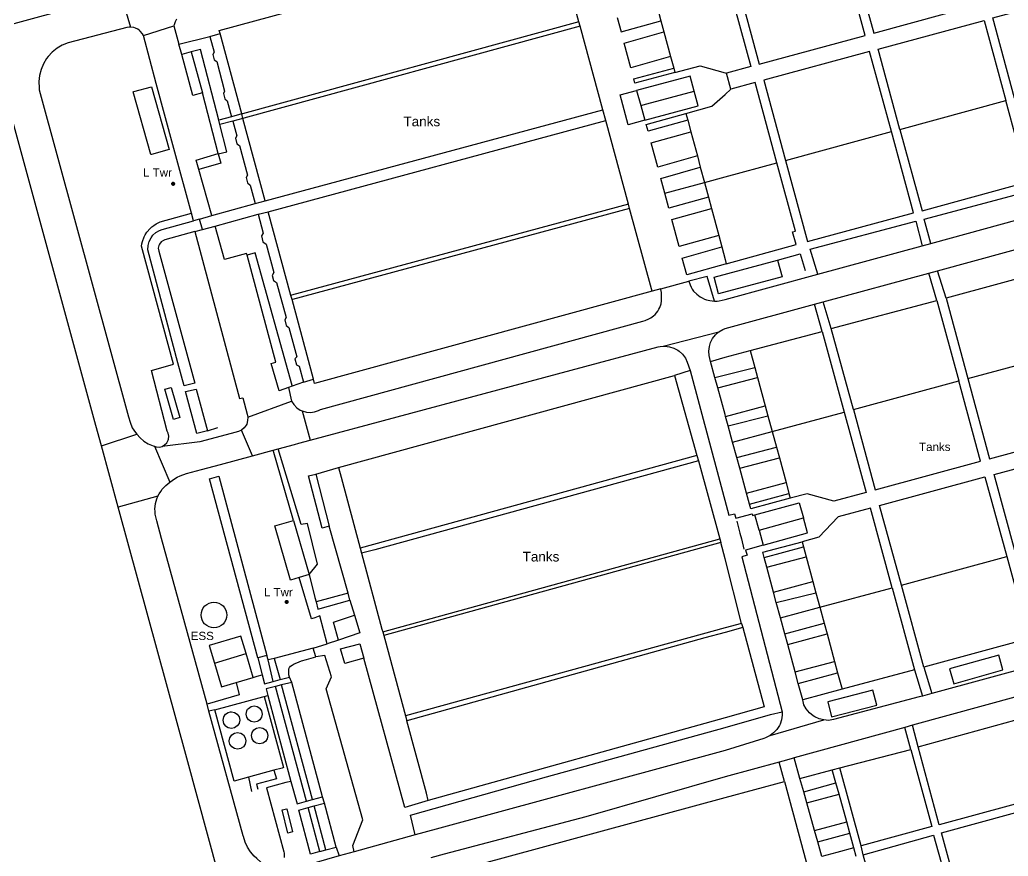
# Model space of a CAD drawing. Header units: millimetres. Extents: x 111502 to 977541, y 8702 to 1044108.
# Drawn here: x 488372.2 to 488551.3, y 240715.4 to 240867.1 of the extents above; entities that cross this region are included whole.
import ezdxf

# ---------------------------------------------------------------- set-up
doc = ezdxf.new("R2010")
doc.units = ezdxf.units.MM
doc.header["$LTSCALE"] = 0.25
doc.linetypes.add('DASHED2', pattern=[9.525, 6.35, -3.175])
doc.layers.add('E HVSS As Laid HV', color=10, linetype='Continuous')
doc.layers.add('X HVSS Site Background', color=8, linetype='Continuous')
doc.styles.add('OS Master Map$1$Standard', font='txt')

# ---------------------------------------------------------------- blocks, each defined once
blk = doc.blocks.new('OS Master Map$1$OSS9')
at = {"color": 8, "true_color": 0x707070, "const_width": 0.375, "flags": 128}
blk.add_lwpolyline([(0.188, 0), (0.181, 0.049), (0.162, 0.094), (0.133, 0.133), (0.094, 0.162), (0.049, 0.181), (0, 0.188), (-0.049, 0.181), (-0.094, 0.162), (-0.133, 0.133), (-0.162, 0.094), (-0.181, 0.049), (-0.188, 0), (-0.181, -0.049), (-0.162, -0.094), (-0.133, -0.133), (-0.094, -0.162), (-0.049, -0.181), (0, -0.188), (0.049, -0.181), (0.094, -0.162), (0.133, -0.133), (0.162, -0.094), (0.181, -0.049), (0.188, 0), (0.181, 0.049)], dxfattribs=at)
blk = doc.blocks.new('OS MAP 060722')
at = {"layer": 'X HVSS Site Background', "flags": 128}
for points in [[(-287.58, 1752.79), (-283.63, 1738.34), (-283.63, 1738.34), (-264.43, 1743.59), (-264.43, 1743.59), (-268.33, 1757.99)], [(-402.13, 1738.29), (-402.28, 1738.84), (-402.28, 1738.84), (-341.18, 1755.44)], [(-337.08, 1740.39), (-341.18, 1755.44)], [(-308.28, 1747.09), (-304.38, 1732.69), (-304.38, 1732.69), (-285.18, 1737.89), (-285.18, 1737.89), (-289.13, 1752.34)], [(-447.98, 1737.82), (-420.11, 1745.38)], [(-420.11, 1745.38), (-418.33, 1739.44)], [(-309.83, 1746.69), (-305.93, 1732.29), (-305.93, 1732.29), (-310.33, 1731.09)], [(-258.13, 1726.54), (-262.08, 1741.09), (-262.08, 1741.09), (-241.93, 1746.54), (-241.93, 1746.54), (-241.03, 1743.24), (-241.03, 1743.24), (-237.99, 1732.05)], [(-322.9, 1743.13), (-322.21, 1740.6)], [(-410.03, 1740.89), (-410.28, 1740.39), (-410.28, 1740.39), (-410.48, 1739.69)], [(-337.08, 1740.39), (-398.03, 1723.74), (-398.03, 1723.74), (-398.18, 1723.69)], [(-336.88, 1739.59), (-337.08, 1740.39)], [(-330.13, 1741.16), (-329.43, 1738.59), (-329.43, 1738.59), (-322.21, 1740.6)], [(-322.21, 1740.6), (-321.66, 1738.56)], [(-278.88, 1720.89), (-282.83, 1735.44), (-282.83, 1735.44), (-263.63, 1740.64), (-263.63, 1740.64), (-259.68, 1726.14)], [(-418.33, 1739.44), (-418.63, 1739.44), (-418.63, 1739.44), (-419.03, 1739.39), (-419.03, 1739.39), (-429.63, 1736.57), (-429.63, 1736.57), (-430.73, 1736.19), (-430.73, 1736.19), (-431.68, 1735.59), (-431.68, 1735.59), (-432.53, 1734.89), (-432.53, 1734.89), (-433.28, 1734.09), (-433.28, 1734.09), (-433.58, 1733.74), (-433.58, 1733.74), (-434.13, 1732.79), (-434.13, 1732.79), (-434.58, 1731.74), (-434.58, 1731.74), (-434.83, 1730.69), (-434.83, 1730.69), (-434.98, 1729.59), (-434.98, 1729.59), (-434.93, 1728.44), (-434.93, 1728.44), (-434.9, 1728.09), (-434.9, 1728.09), (-418.73, 1668.79), (-418.73, 1668.79), (-418.43, 1667.79), (-418.43, 1667.79), (-418.03, 1666.79), (-418.03, 1666.79), (-417.48, 1665.94), (-417.48, 1665.94), (-417.23, 1665.64)], [(-416.03, 1737.94), (-416.18, 1738.19), (-416.18, 1738.19), (-416.58, 1738.69), (-416.58, 1738.69), (-416.78, 1738.89), (-416.78, 1738.89), (-417.03, 1739.04), (-417.03, 1739.04), (-417.43, 1739.24), (-417.43, 1739.24), (-417.73, 1739.34), (-417.73, 1739.34), (-418.33, 1739.44)], [(-416.03, 1737.94), (-410.48, 1739.69)], [(-410.48, 1739.69), (-409.58, 1736.34)], [(-403.98, 1737.74), (-402.13, 1738.29)], [(-398.18, 1723.69), (-402.13, 1738.29)], [(-336.88, 1739.59), (-397.83, 1722.94), (-397.83, 1722.94), (-397.98, 1722.89)], [(-332.75, 1724.45), (-336.88, 1739.59)], [(-320.46, 1734.09), (-327.67, 1732.04), (-327.67, 1732.04), (-328.88, 1736.52), (-328.88, 1736.52), (-321.66, 1738.56)], [(-321.66, 1738.56), (-320.46, 1734.09)], [(-407.33, 1705.69), (-410.48, 1717.44), (-410.48, 1717.44), (-413.68, 1729.24), (-413.68, 1729.24), (-416.03, 1737.94)], [(-409.58, 1736.34), (-403.98, 1737.74)], [(-409.08, 1734.49), (-409.58, 1736.34)], [(-403.98, 1737.74), (-403.2, 1734.89), (-403.2, 1734.89), (-403.42, 1734.47), (-403.42, 1734.47), (-403.19, 1733.5), (-403.19, 1733.5), (-402.74, 1733.19), (-402.74, 1733.19), (-401.29, 1727.82), (-401.29, 1727.82), (-401.5, 1727.37), (-401.5, 1727.37), (-401.28, 1726.42), (-401.28, 1726.42), (-400.82, 1726.09), (-400.82, 1726.09), (-400.03, 1723.19)], [(-407.36, 1734.94), (-409.08, 1734.49)], [(-405.28, 1727.49), (-407.03, 1727.04), (-407.03, 1727.04), (-409.08, 1734.49)], [(-402.37, 1722.57), (-405.66, 1735.39), (-405.66, 1735.39), (-407.36, 1734.94)], [(-407.36, 1734.94), (-405.28, 1727.49)], [(-280.43, 1720.49), (-284.38, 1735.04), (-284.38, 1735.04), (-303.58, 1729.84), (-303.58, 1729.84), (-299.63, 1715.24)], [(-320.46, 1734.09), (-319.89, 1732)], [(-423.62, 1663.51), (-424.63, 1667.19), (-424.63, 1667.19), (-440.73, 1726.14)], [(-319.68, 1731.19), (-326.93, 1729.29), (-326.93, 1729.29), (-327.13, 1730.03), (-327.13, 1730.03), (-319.89, 1732)], [(-319.89, 1732), (-319.68, 1731.19)], [(-319.68, 1731.19), (-315.08, 1732.44), (-315.08, 1732.44), (-310.58, 1731.14), (-310.58, 1731.14), (-310.33, 1731.09)], [(-309.53, 1728.19), (-310.33, 1731.09)], [(-316.21, 1727.85), (-316.93, 1730.54), (-316.93, 1730.54), (-326.63, 1727.94)], [(-301.18, 1714.84), (-305.13, 1729.39), (-305.13, 1729.39), (-309.53, 1728.19)], [(-414.69, 1716.33), (-417.87, 1727.7), (-417.87, 1727.7), (-417.74, 1727.74), (-417.74, 1727.74), (-414.56, 1728.63), (-414.56, 1728.63), (-411.38, 1717.25), (-411.38, 1717.25), (-414.58, 1716.36), (-414.58, 1716.36), (-414.69, 1716.33)], [(-402.48, 1716.49), (-405.28, 1727.49)], [(-325.13, 1722.54), (-328.18, 1721.74), (-328.18, 1721.74), (-329.63, 1727.14), (-329.63, 1727.14), (-326.63, 1727.94)], [(-326.63, 1727.94), (-325.88, 1725.24)], [(-325.88, 1725.24), (-324.78, 1725.54), (-324.78, 1725.54), (-316.21, 1727.85)], [(-325.13, 1722.54), (-315.48, 1725.14), (-315.48, 1725.14), (-316.21, 1727.85)], [(-317.68, 1723.79), (-312.98, 1725.09), (-312.98, 1725.09), (-310.58, 1727.24), (-310.58, 1727.24), (-309.53, 1728.19)], [(-278.88, 1720.89), (-259.68, 1726.14)], [(-278.88, 1720.89), (-274.88, 1706.14), (-274.88, 1706.14), (-255.68, 1711.39), (-255.68, 1711.39), (-259.68, 1726.14)], [(-398.18, 1723.69), (-400.03, 1723.19)], [(-397.98, 1722.89), (-398.18, 1723.69)], [(-393.92, 1707.93), (-332.75, 1724.45)], [(-332.22, 1722.49), (-332.75, 1724.45)], [(-325.88, 1725.24), (-325.13, 1722.54)], [(-317.34, 1722.55), (-324.55, 1720.59), (-324.55, 1720.59), (-324.88, 1721.79), (-324.88, 1721.79), (-317.68, 1723.79)], [(-317.68, 1723.79), (-317.34, 1722.55)], [(-400.03, 1723.19), (-402.37, 1722.57)], [(-402.17, 1721.77), (-402.37, 1722.57)], [(-399.82, 1722.4), (-402.17, 1721.77)], [(-397.98, 1722.89), (-399.82, 1722.4)], [(-399.82, 1722.4), (-399.09, 1719.71), (-399.09, 1719.71), (-399.31, 1719.28), (-399.31, 1719.28), (-399.06, 1718.3), (-399.06, 1718.3), (-398.61, 1717.96), (-398.61, 1717.96), (-397.16, 1712.6), (-397.16, 1712.6), (-397.39, 1712.15), (-397.39, 1712.15), (-397.15, 1711.18), (-397.15, 1711.18), (-396.66, 1710.77), (-396.66, 1710.77), (-395.76, 1707.45)], [(-393.92, 1707.93), (-397.98, 1722.89)], [(-393.39, 1705.97), (-332.22, 1722.49)], [(-328.08, 1707.35), (-332.22, 1722.49)], [(-317.34, 1722.55), (-316.78, 1720.44)], [(-402.46, 1716.44), (-400.91, 1716.84), (-400.91, 1716.84), (-402.17, 1721.77)], [(-315.61, 1716.09), (-322.79, 1714.04), (-322.79, 1714.04), (-323.97, 1718.43), (-323.97, 1718.43), (-316.78, 1720.44)], [(-316.78, 1720.44), (-315.61, 1716.09)], [(-299.63, 1715.24), (-295.63, 1700.59), (-295.63, 1700.59), (-276.43, 1705.74), (-276.43, 1705.74), (-280.43, 1720.49)], [(-299.63, 1715.24), (-280.43, 1720.49)], [(-405.98, 1713.64), (-406.48, 1715.34), (-406.48, 1715.34), (-402.48, 1716.49)], [(-402.48, 1716.49), (-402.46, 1716.44)], [(-402.46, 1716.44), (-401.98, 1714.74), (-401.98, 1714.74), (-405.98, 1713.64)], [(-315.61, 1716.09), (-315.07, 1714.05)], [(-314.33, 1711.28), (-310.58, 1712.29), (-310.58, 1712.29), (-301.18, 1714.84)], [(-310.37, 1696.5), (-297.71, 1700), (-297.71, 1700), (-298.34, 1702.3), (-298.34, 1702.3), (-297.81, 1702.45), (-297.81, 1702.45), (-301.18, 1714.84)], [(-403.62, 1705.26), (-405.98, 1713.64)], [(-321.52, 1709.34), (-322.22, 1711.96), (-322.22, 1711.96), (-315.07, 1714.05)], [(-315.07, 1714.05), (-314.33, 1711.28)], [(-321.52, 1709.34), (-314.33, 1711.28)], [(-314.33, 1711.28), (-313.61, 1708.59)], [(-313.61, 1708.59), (-320.79, 1706.63), (-320.79, 1706.63), (-321.52, 1709.34)], [(-273.31, 1700.23), (-274.48, 1704.64), (-274.48, 1704.64), (-255.24, 1709.74), (-255.24, 1709.74), (-254.12, 1705.47)], [(-395.76, 1707.45), (-395.75, 1707.45), (-395.75, 1707.45), (-393.92, 1707.93)], [(-313.61, 1708.59), (-313.06, 1706.57)], [(-403.62, 1705.26), (-395.76, 1707.45)], [(-395.24, 1705.52), (-393.39, 1705.97)], [(-389.28, 1690.79), (-393.39, 1705.97)], [(-328.08, 1707.35), (-389.18, 1690.84), (-389.18, 1690.84), (-389.28, 1690.79)], [(-327.88, 1706.55), (-388.98, 1690.04), (-388.98, 1690.04), (-389.08, 1690.04)], [(-327.88, 1706.55), (-328.08, 1707.35)], [(-323.78, 1691.54), (-323.93, 1691.99), (-323.93, 1691.99), (-327.88, 1706.55)], [(-311.74, 1701.63), (-318.9, 1699.65), (-318.9, 1699.65), (-320.22, 1704.54), (-320.22, 1704.54), (-313.06, 1706.57)], [(-313.06, 1706.57), (-311.74, 1701.63)], [(-412.63, 1663.39), (-412.18, 1663.69), (-412.18, 1663.69), (-411.78, 1664.04), (-411.78, 1664.04), (-411.53, 1664.54), (-411.53, 1664.54), (-411.48, 1664.74), (-411.48, 1664.74), (-411.43, 1665.29), (-411.43, 1665.29), (-411.53, 1665.79), (-411.53, 1665.79), (-411.73, 1666.19), (-411.73, 1666.19), (-414.58, 1677.19), (-414.58, 1677.19), (-410.58, 1678.34), (-410.58, 1678.34), (-416.38, 1699.69), (-416.38, 1699.69), (-416.33, 1700.14), (-416.33, 1700.14), (-416.18, 1700.59), (-416.18, 1700.59), (-415.88, 1701.39), (-415.88, 1701.39), (-415.68, 1701.79), (-415.68, 1701.79), (-415.38, 1702.24), (-415.38, 1702.24), (-414.78, 1702.94), (-414.78, 1702.94), (-414.48, 1703.24), (-414.48, 1703.24), (-414.13, 1703.49), (-414.13, 1703.49), (-413.73, 1703.74), (-413.73, 1703.74), (-412.98, 1704.14), (-412.98, 1704.14), (-407.33, 1705.69)], [(-406.68, 1702.36), (-412.13, 1700.84), (-412.13, 1700.84), (-412.38, 1700.74), (-412.38, 1700.74), (-412.83, 1700.49), (-412.83, 1700.49), (-413.13, 1700.09), (-413.13, 1700.09), (-413.23, 1699.84), (-413.23, 1699.84), (-413.33, 1699.34), (-413.33, 1699.34), (-413.23, 1698.84), (-413.23, 1698.84), (-406.72, 1674.89), (-406.72, 1674.89), (-408.64, 1674.4), (-408.64, 1674.4), (-409.76, 1678.56), (-409.76, 1678.56), (-415.23, 1699.04), (-415.23, 1699.04), (-415.18, 1699.84), (-415.18, 1699.84), (-414.98, 1700.54), (-414.98, 1700.54), (-414.63, 1701.24), (-414.63, 1701.24), (-414.33, 1701.69), (-414.33, 1701.69), (-413.78, 1702.19), (-413.78, 1702.19), (-413.08, 1702.59), (-413.08, 1702.59), (-412.63, 1702.74), (-412.63, 1702.74), (-406.93, 1704.34)], [(-406.93, 1704.34), (-407.33, 1705.69)], [(-405.83, 1704.64), (-406.93, 1704.34)], [(-405.83, 1704.64), (-403.62, 1705.26)], [(-405.33, 1702.74), (-405.83, 1704.64)], [(-403.04, 1703.37), (-395.24, 1705.52)], [(-395.24, 1705.52), (-394.3, 1702.07), (-394.3, 1702.07), (-394.62, 1701.58), (-394.62, 1701.58), (-394.39, 1700.51), (-394.39, 1700.51), (-393.77, 1700.09), (-393.77, 1700.09), (-392.37, 1694.95), (-392.37, 1694.95), (-392.68, 1694.43), (-392.68, 1694.43), (-392.44, 1693.49), (-392.44, 1693.49), (-391.88, 1693.14), (-391.88, 1693.14), (-390.16, 1686.78), (-390.16, 1686.78), (-390.41, 1686.34), (-390.41, 1686.34), (-390.13, 1685.31), (-390.13, 1685.31), (-389.67, 1684.98), (-389.67, 1684.98), (-388.23, 1679.67), (-388.23, 1679.67), (-388.57, 1679.28), (-388.57, 1679.28), (-388.29, 1678.23), (-388.29, 1678.23), (-387.76, 1677.94), (-387.76, 1677.94), (-386.98, 1675.04)], [(-293.77, 1694.64), (-295.18, 1699.16), (-295.18, 1699.16), (-276.03, 1704.23), (-276.03, 1704.23), (-274.87, 1699.8)], [(-273.31, 1700.23), (-254.12, 1705.47)], [(-406.68, 1702.36), (-405.33, 1702.74)], [(-406.68, 1702.36), (-398.58, 1672.09), (-398.58, 1672.09), (-397.98, 1672.24), (-397.98, 1672.24), (-397.23, 1669.29), (-397.23, 1669.29), (-397.08, 1668.69)], [(-405.33, 1702.74), (-403.04, 1703.37)], [(-397.24, 1698.06), (-397.33, 1698.37), (-397.33, 1698.37), (-401.35, 1697.29), (-401.35, 1697.29), (-403.04, 1703.37)], [(-311.74, 1701.63), (-311.19, 1699.58)], [(-272.06, 1695.27), (-252.86, 1700.5)], [(-310.37, 1696.5), (-310.58, 1696.44), (-310.58, 1696.44), (-317.53, 1694.54), (-317.53, 1694.54), (-318.34, 1697.57), (-318.34, 1697.57), (-311.19, 1699.58)], [(-311.19, 1699.58), (-310.58, 1697.29), (-310.58, 1697.29), (-310.37, 1696.5)], [(-293.77, 1694.64), (-274.87, 1699.8)], [(-274.87, 1699.8), (-273.31, 1700.23)], [(-389.03, 1674.31), (-389.08, 1674.48), (-389.08, 1674.48), (-395.75, 1698.52), (-395.75, 1698.52), (-397.24, 1698.06)], [(-389.73, 1674.07), (-391.4, 1673.48), (-391.4, 1673.48), (-392.85, 1678.47), (-392.85, 1678.47), (-392.03, 1678.67), (-392.03, 1678.67), (-397.24, 1698.06)], [(-301.07, 1697.2), (-300.26, 1694.17), (-300.26, 1694.17), (-311.77, 1691.08), (-311.77, 1691.08), (-312.58, 1694.1), (-312.58, 1694.1), (-301.07, 1697.2)], [(-301.07, 1697.2), (-296.99, 1698.33), (-296.99, 1698.33), (-296.05, 1695.31)], [(-273.63, 1694.85), (-272.06, 1695.27)], [(-270.53, 1690.29), (-272.06, 1695.27)], [(-251.43, 1695.49), (-270.53, 1690.29)], [(-322.23, 1691.99), (-317.14, 1693.35)], [(-312.48, 1689.74), (-313.84, 1694.22), (-313.84, 1694.22), (-317.14, 1693.35)], [(-317.14, 1693.35), (-316.93, 1692.69), (-316.93, 1692.69), (-316.73, 1692.29), (-316.73, 1692.29), (-316.53, 1691.94), (-316.53, 1691.94), (-316.28, 1691.59), (-316.28, 1691.59), (-315.68, 1690.99), (-315.68, 1690.99), (-315.08, 1690.54), (-315.08, 1690.54), (-314.73, 1690.34), (-314.73, 1690.34), (-314.33, 1690.14), (-314.33, 1690.14), (-313.93, 1689.99), (-313.93, 1689.99), (-313.33, 1689.84), (-313.33, 1689.84), (-312.93, 1689.79), (-312.93, 1689.79), (-312.48, 1689.74)], [(-312.48, 1689.74), (-312.03, 1689.74), (-312.03, 1689.74), (-311.63, 1689.79), (-311.63, 1689.79), (-310.58, 1690.04), (-310.58, 1690.04), (-293.77, 1694.64)], [(-292.8, 1689.63), (-273.63, 1694.85)], [(-272.18, 1689.84), (-273.63, 1694.85)], [(-387.23, 1669.84), (-386.48, 1669.64), (-386.48, 1669.64), (-385.73, 1669.59), (-385.73, 1669.59), (-384.98, 1669.69), (-384.98, 1669.69), (-384.28, 1669.94), (-384.28, 1669.94), (-383.93, 1670.09), (-383.93, 1670.09), (-325.48, 1686.14), (-325.48, 1686.14), (-325.08, 1686.24), (-325.08, 1686.24), (-324.38, 1686.54), (-324.38, 1686.54), (-324.03, 1686.74), (-324.03, 1686.74), (-323.58, 1687.09), (-323.58, 1687.09), (-323.28, 1687.34), (-323.28, 1687.34), (-322.78, 1687.94), (-322.78, 1687.94), (-322.58, 1688.29), (-322.58, 1688.29), (-322.43, 1688.59), (-322.43, 1688.59), (-322.18, 1689.24), (-322.18, 1689.24), (-322.08, 1689.79), (-322.08, 1689.79), (-322.08, 1690.34), (-322.08, 1690.34), (-322.13, 1691.29), (-322.13, 1691.29), (-322.23, 1691.84), (-322.23, 1691.84), (-322.23, 1691.99)], [(-323.78, 1691.54), (-384.98, 1674.84), (-384.98, 1674.84), (-385.18, 1675.59)], [(-322.23, 1691.99), (-323.78, 1691.54)], [(-389.08, 1690.04), (-389.28, 1690.79)], [(-385.18, 1675.59), (-389.08, 1690.04)], [(-294.36, 1689.2), (-292.8, 1689.63)], [(-291.38, 1684.79), (-292.8, 1689.63)], [(-291.38, 1684.79), (-272.18, 1689.84)], [(-272.18, 1689.84), (-268.23, 1675.29)], [(-270.53, 1690.29), (-266.58, 1675.74)], [(-311.73, 1684.19), (-310.98, 1684.59), (-310.98, 1684.59), (-310.58, 1684.79), (-310.58, 1684.79), (-294.36, 1689.2)], [(-292.98, 1684.24), (-294.36, 1689.2)], [(-306.04, 1680.79), (-292.98, 1684.24)], [(-292.98, 1684.24), (-288.98, 1669.64)], [(-287.33, 1670.09), (-291.38, 1684.79)], [(-321.83, 1681.57), (-311.73, 1684.19)], [(-313.22, 1678.84), (-313.48, 1679.89), (-313.48, 1679.89), (-313.53, 1680.69), (-313.53, 1680.69), (-313.43, 1681.54), (-313.43, 1681.54), (-313.23, 1682.24), (-313.23, 1682.24), (-312.88, 1682.99), (-312.88, 1682.99), (-312.33, 1683.64), (-312.33, 1683.64), (-311.73, 1684.19)], [(-385.77, 1664.55), (-322.73, 1681.49), (-322.73, 1681.49), (-322.38, 1681.54), (-322.38, 1681.54), (-321.83, 1681.57)], [(-321.83, 1681.57), (-321.53, 1681.59), (-321.53, 1681.59), (-320.68, 1681.49), (-320.68, 1681.49), (-319.88, 1681.24), (-319.88, 1681.24), (-319.13, 1680.84), (-319.13, 1680.84), (-318.93, 1680.69), (-318.93, 1680.69), (-318.28, 1680.14), (-318.28, 1680.14), (-317.78, 1679.44), (-317.78, 1679.44), (-317.43, 1678.69), (-317.43, 1678.69), (-316.91, 1677.15)], [(-313.22, 1678.84), (-310.58, 1679.59), (-310.58, 1679.59), (-306.04, 1680.79)], [(-306.04, 1680.79), (-305.21, 1677.73)], [(-266.58, 1675.74), (-247.48, 1680.89)], [(-266.58, 1675.74), (-262.63, 1661.19), (-262.63, 1661.19), (-243.53, 1666.39), (-243.53, 1666.39), (-247.48, 1680.89)], [(-312.42, 1675.91), (-313.23, 1678.84), (-313.23, 1678.84), (-313.22, 1678.84)], [(-316.91, 1677.15), (-319.78, 1676.29)], [(-316.91, 1677.15), (-309.9, 1650.94), (-309.9, 1650.94), (-308.86, 1651.22), (-308.86, 1651.22), (-308.64, 1650.41), (-308.64, 1650.41), (-305.69, 1651.2), (-305.69, 1651.2), (-305.6, 1650.88), (-305.6, 1650.88), (-305.18, 1650.99)], [(-312.42, 1675.91), (-305.21, 1677.73)], [(-305.21, 1677.73), (-304.71, 1675.89)], [(-386.98, 1675.04), (-385.18, 1675.59)], [(-380.68, 1659.59), (-319.78, 1676.29)], [(-319.78, 1676.29), (-315.73, 1661.79)], [(-311.91, 1674.04), (-312.42, 1675.91)], [(-311.91, 1674.04), (-304.71, 1675.89)], [(-304.71, 1675.89), (-303.32, 1670.76)], [(-287.33, 1670.09), (-283.38, 1655.54), (-283.38, 1655.54), (-264.28, 1660.74), (-264.28, 1660.74), (-268.23, 1675.29)], [(-287.33, 1670.09), (-268.23, 1675.29)], [(-410.54, 1668.32), (-412.11, 1673.79), (-412.11, 1673.79), (-410.99, 1674.11), (-410.99, 1674.11), (-409.43, 1668.64), (-409.43, 1668.64), (-410.54, 1668.32)], [(-404.38, 1666.24), (-406.33, 1665.74), (-406.33, 1665.74), (-408.36, 1673.35), (-408.36, 1673.35), (-406.43, 1673.82), (-406.43, 1673.82), (-404.38, 1666.24)], [(-389.03, 1674.31), (-389.73, 1674.07)], [(-389.73, 1674.07), (-389.18, 1671.64)], [(-386.98, 1675.04), (-389.03, 1674.31)], [(-310.49, 1668.86), (-310.58, 1669.19), (-310.58, 1669.19), (-311.91, 1674.04)], [(-397.08, 1668.69), (-389.18, 1671.64)], [(-389.18, 1671.64), (-388.78, 1670.99), (-388.78, 1670.99), (-388.23, 1670.44), (-388.23, 1670.44), (-387.58, 1669.99), (-387.58, 1669.99), (-387.23, 1669.84)], [(-310.49, 1668.86), (-303.32, 1670.76)], [(-303.32, 1670.76), (-302.83, 1668.98)], [(-397.08, 1668.69), (-397.13, 1668.09), (-397.13, 1668.09), (-397.28, 1667.44), (-397.28, 1667.44), (-397.38, 1667.29), (-397.38, 1667.29), (-397.73, 1666.79), (-397.73, 1666.79), (-398.23, 1666.39)], [(-387.23, 1669.84), (-385.77, 1664.55)], [(-310.01, 1667.13), (-310.49, 1668.86)], [(-310.01, 1667.13), (-302.83, 1668.98)], [(-302.83, 1668.98), (-302.06, 1666.11)], [(-302.06, 1666.11), (-288.98, 1669.64)], [(-288.98, 1669.64), (-285.03, 1655.09), (-285.03, 1655.09), (-290.88, 1653.49), (-290.88, 1653.49), (-295.68, 1654.84), (-295.68, 1654.84), (-298.77, 1654.02)], [(-404.38, 1666.24), (-402.53, 1666.86)], [(-398.23, 1666.39), (-398.78, 1666.09), (-398.78, 1666.09), (-399.43, 1665.94), (-399.43, 1665.94), (-401.95, 1665.27)], [(-396.27, 1661.73), (-398.23, 1666.39)], [(-309.21, 1664.17), (-310.01, 1667.13)], [(-423.62, 1663.51), (-417.23, 1665.64)], [(-417.23, 1665.64), (-416.63, 1664.99), (-416.63, 1664.99), (-415.93, 1664.39), (-415.93, 1664.39), (-415.13, 1663.89), (-415.13, 1663.89), (-414.83, 1663.74), (-414.83, 1663.74), (-414.28, 1663.54), (-414.28, 1663.54), (-413.98, 1663.44)], [(-401.95, 1665.27), (-405.78, 1664.24)], [(-391.6, 1662.99), (-388.63, 1663.79), (-388.63, 1663.79), (-387.83, 1663.99), (-387.83, 1663.99), (-385.77, 1664.55)], [(-309.21, 1664.17), (-302.06, 1666.11)], [(-302.06, 1666.11), (-301.29, 1663.29)], [(-420.58, 1652.41), (-423.62, 1663.51)], [(-413.98, 1663.44), (-413.68, 1663.34), (-413.68, 1663.34), (-413.13, 1663.29), (-413.13, 1663.29), (-412.63, 1663.39)], [(-413.98, 1663.44), (-411.23, 1656.94)], [(-405.78, 1664.24), (-412.63, 1663.39)], [(-396.27, 1661.73), (-392.51, 1662.74)], [(-392.51, 1662.74), (-391.6, 1662.99)], [(-388.84, 1649.99), (-392.51, 1662.74)], [(-385.97, 1640.17), (-384.46, 1642.07), (-384.46, 1642.07), (-386.28, 1649.45), (-386.28, 1649.45), (-387.43, 1649.27), (-387.43, 1649.27), (-391.6, 1662.99)], [(-308.45, 1661.41), (-309.21, 1664.17)], [(-308.45, 1661.41), (-301.29, 1663.29)], [(-301.29, 1663.29), (-300.75, 1661.32)], [(-257.88, 1643.89), (-261.83, 1658.34), (-261.83, 1658.34), (-242.73, 1663.49), (-242.73, 1663.49), (-238.78, 1649.04)], [(-402.06, 1660.16), (-396.27, 1661.73)], [(-315.73, 1661.79), (-374.33, 1645.64), (-374.33, 1645.64), (-376.73, 1644.99)], [(-315.73, 1661.79), (-315.43, 1660.79)], [(-307.92, 1659.48), (-308.45, 1661.41)], [(-307.92, 1659.48), (-300.75, 1661.32)], [(-300.75, 1661.32), (-299.54, 1656.87)], [(-411.23, 1656.94), (-410.38, 1657.54), (-410.38, 1657.54), (-409.88, 1657.84), (-409.88, 1657.84), (-409.33, 1658.09), (-409.33, 1658.09), (-408.23, 1658.49), (-408.23, 1658.49), (-405.49, 1659.23)], [(-405.49, 1659.23), (-402.06, 1660.16)], [(-384.78, 1658.39), (-380.68, 1659.59)], [(-380.68, 1659.59), (-380.18, 1657.84), (-380.18, 1657.84), (-376.73, 1644.99)], [(-315.43, 1660.79), (-374.08, 1644.69), (-374.08, 1644.69), (-376.48, 1644.04)], [(-315.43, 1660.79), (-311.53, 1646.64)], [(-306.68, 1654.96), (-307.92, 1659.48)], [(-395.28, 1625.09), (-404.03, 1657.54), (-404.03, 1657.54), (-402.33, 1658.04), (-402.33, 1658.04), (-393.63, 1625.49)], [(-382.33, 1648.94), (-383.63, 1648.59), (-383.63, 1648.59), (-386.08, 1658.09), (-386.08, 1658.09), (-384.78, 1658.39)], [(-384.78, 1658.39), (-382.33, 1648.94)], [(-278.63, 1638.24), (-282.58, 1652.69), (-282.58, 1652.69), (-263.48, 1657.89), (-263.48, 1657.89), (-259.53, 1643.44)], [(-413.38, 1654.39), (-413.18, 1654.79), (-413.18, 1654.79), (-412.88, 1655.24), (-412.88, 1655.24), (-412.63, 1655.64), (-412.63, 1655.64), (-411.93, 1656.34), (-411.93, 1656.34), (-411.23, 1656.94)], [(-306.68, 1654.96), (-299.54, 1656.87)], [(-299.54, 1656.87), (-299, 1654.89)], [(-413.38, 1654.39), (-420.58, 1652.41)], [(-404.48, 1616.67), (-412.73, 1646.74), (-412.73, 1646.74), (-413.58, 1649.94), (-413.58, 1649.94), (-413.78, 1650.64), (-413.78, 1650.64), (-413.88, 1651.14), (-413.88, 1651.14), (-413.88, 1651.59), (-413.88, 1651.59), (-413.93, 1652.09), (-413.93, 1652.09), (-413.88, 1652.54), (-413.88, 1652.54), (-413.83, 1653.04), (-413.83, 1653.04), (-413.68, 1653.49), (-413.68, 1653.49), (-413.58, 1653.94), (-413.58, 1653.94), (-413.38, 1654.39)], [(-306.14, 1652.97), (-306.68, 1654.96)], [(-306.14, 1652.97), (-299, 1654.89)], [(-298.77, 1654.02), (-305.91, 1652.12), (-305.91, 1652.12), (-306.14, 1652.97)], [(-299, 1654.89), (-298.77, 1654.02)], [(-402.34, 1585.57), (-408.13, 1606.89), (-408.13, 1606.89), (-420.58, 1652.41)], [(-305.18, 1650.99), (-297.13, 1653.19), (-297.13, 1653.19), (-296.37, 1650.44)], [(-280.28, 1637.79), (-284.23, 1652.24), (-284.23, 1652.24), (-290.08, 1650.64), (-290.08, 1650.64), (-293.58, 1646.94), (-293.58, 1646.94), (-296.63, 1646.13)], [(-304.42, 1648.24), (-305.18, 1650.99)], [(-304.42, 1648.24), (-296.37, 1650.44)], [(-303.68, 1645.54), (-295.63, 1647.74), (-295.63, 1647.74), (-296.37, 1650.44)], [(-387.76, 1639.65), (-389.34, 1639.19), (-389.34, 1639.19), (-392.21, 1649), (-392.21, 1649), (-388.84, 1649.99)], [(-388.84, 1649.99), (-385.97, 1640.17)], [(-378.93, 1636.79), (-382.33, 1648.94)], [(-308.48, 1649.89), (-307.88, 1647.69), (-307.88, 1647.69), (-307.63, 1646.64), (-307.63, 1646.64), (-307.18, 1644.79)], [(-372.63, 1629.79), (-311.53, 1646.64)], [(-311.53, 1646.64), (-311.33, 1645.99)], [(-304.42, 1648.24), (-303.68, 1645.54)], [(-376.73, 1644.99), (-376.48, 1644.04)], [(-311.33, 1645.99), (-372.43, 1629.14)], [(-307.58, 1631.34), (-310.58, 1643.04), (-310.58, 1643.04), (-311.33, 1645.99)], [(-303.68, 1645.54), (-306.88, 1644.6), (-306.88, 1644.6), (-306.61, 1643.68), (-306.61, 1643.68), (-307.57, 1643.4), (-307.57, 1643.4), (-300.23, 1615.3)], [(-303.5, 1643.3), (-303.76, 1644.23), (-303.76, 1644.23), (-296.63, 1646.13)], [(-303.5, 1643.3), (-296.37, 1645.2)], [(-296.63, 1646.13), (-296.37, 1645.2)], [(-296.37, 1645.2), (-295.89, 1643.42)], [(-376.48, 1644.04), (-372.78, 1630.29), (-372.78, 1630.29), (-372.63, 1629.79)], [(-303.02, 1641.5), (-303.5, 1643.3)], [(-303.02, 1641.5), (-295.89, 1643.42)], [(-295.89, 1643.42), (-294.68, 1638.95)], [(-278.63, 1638.24), (-259.53, 1643.44)], [(-259.53, 1643.44), (-255.48, 1628.59)], [(-301.8, 1637.01), (-303.02, 1641.5)], [(-385.97, 1640.17), (-387.76, 1639.65)], [(-382.72, 1627.6), (-384.06, 1632.68), (-384.06, 1632.68), (-384.94, 1632.36), (-384.94, 1632.36), (-385.54, 1632.15), (-385.54, 1632.15), (-387.76, 1639.65)], [(-385.97, 1640.17), (-384.93, 1636.05), (-384.93, 1636.05), (-384.73, 1635.24)], [(-301.8, 1637.01), (-294.68, 1638.95)], [(-294.68, 1638.95), (-294.67, 1638.92), (-294.67, 1638.92), (-294.12, 1636.89)], [(-293.41, 1634.25), (-280.28, 1637.79)], [(-280.28, 1637.79), (-276.23, 1622.94)], [(-274.58, 1623.39), (-278.63, 1638.24)], [(-378.93, 1636.79), (-384.73, 1635.24)], [(-378.58, 1635.54), (-378.93, 1636.79)], [(-301.3, 1635.14), (-301.8, 1637.01)], [(-301.3, 1635.14), (-294.12, 1636.89)], [(-294.12, 1636.89), (-293.41, 1634.25)], [(-404.92, 1631.26), (-405.16, 1631.56), (-405.16, 1631.56), (-405.37, 1631.96), (-405.37, 1631.96), (-405.5, 1632.39), (-405.5, 1632.39), (-405.55, 1632.85), (-405.55, 1632.85), (-405.5, 1633.3), (-405.5, 1633.3), (-405.37, 1633.73), (-405.37, 1633.73), (-405.16, 1634.14), (-405.16, 1634.14), (-404.87, 1634.49), (-404.87, 1634.49), (-404.52, 1634.78), (-404.52, 1634.78), (-404.11, 1634.99), (-404.11, 1634.99), (-403.68, 1635.12), (-403.68, 1635.12), (-403.23, 1635.17), (-403.23, 1635.17), (-402.77, 1635.12), (-402.77, 1635.12), (-402.34, 1634.99), (-402.34, 1634.99), (-401.94, 1634.78), (-401.94, 1634.78), (-401.58, 1634.49), (-401.58, 1634.49), (-401.3, 1634.14), (-401.3, 1634.14), (-401.08, 1633.73), (-401.08, 1633.73), (-400.95, 1633.3), (-400.95, 1633.3), (-400.9, 1632.85), (-400.9, 1632.85), (-400.93, 1632.48), (-400.93, 1632.48), (-400.95, 1632.39), (-400.95, 1632.39), (-401.08, 1631.96), (-401.08, 1631.96), (-401.3, 1631.56), (-401.3, 1631.56), (-401.58, 1631.2), (-401.58, 1631.2), (-401.94, 1630.92), (-401.94, 1630.92), (-402.34, 1630.7), (-402.34, 1630.7), (-402.77, 1630.57), (-402.77, 1630.57), (-403.23, 1630.52), (-403.23, 1630.52), (-403.68, 1630.57), (-403.68, 1630.57), (-404.11, 1630.7), (-404.11, 1630.7), (-404.52, 1630.92), (-404.52, 1630.92), (-404.87, 1631.2), (-404.87, 1631.2), (-404.92, 1631.26)], [(-384.73, 1635.24), (-384.43, 1633.89), (-384.43, 1633.89), (-378.58, 1635.54)], [(-378.58, 1635.54), (-377.77, 1632.82)], [(-300.54, 1632.33), (-301.3, 1635.14)], [(-300.54, 1632.33), (-293.41, 1634.25)], [(-293.41, 1634.25), (-292.63, 1631.39)], [(-380.66, 1628.3), (-381.58, 1631.56), (-381.58, 1631.56), (-377.77, 1632.82)], [(-377.77, 1632.82), (-376.81, 1629.6), (-376.81, 1629.6), (-380.66, 1628.3)], [(-299.76, 1629.46), (-300.54, 1632.33)], [(-307.58, 1631.34), (-310.58, 1630.54), (-310.58, 1630.54), (-368.53, 1614.59)], [(-307.38, 1630.59), (-310.58, 1629.69), (-310.58, 1629.69), (-314.28, 1628.69), (-314.28, 1628.69), (-368.28, 1613.69)], [(-307.38, 1630.59), (-303.48, 1616.19), (-303.48, 1616.19), (-310.58, 1614.19), (-310.58, 1614.19), (-364.38, 1599.24)], [(-307.58, 1631.34), (-307.43, 1630.74), (-307.43, 1630.74), (-307.38, 1630.59)], [(-299.76, 1629.46), (-292.63, 1631.39)], [(-292.63, 1631.39), (-292.1, 1629.43)], [(-397.38, 1625.89), (-398.33, 1629.04), (-398.33, 1629.04), (-404.08, 1627.34), (-404.08, 1627.34), (-403.13, 1624.14)], [(-372.63, 1629.79), (-372.43, 1629.14)], [(-372.43, 1629.14), (-372.28, 1628.49), (-372.28, 1628.49), (-368.53, 1614.59)], [(-299.23, 1627.51), (-299.76, 1629.46)], [(-299.23, 1627.51), (-292.1, 1629.43)], [(-292.1, 1629.43), (-290.75, 1624.44)], [(-385.23, 1626.84), (-382.72, 1627.6)], [(-380.66, 1628.3), (-382.72, 1627.6)], [(-376.07, 1625.03), (-379.53, 1624.06), (-379.53, 1624.06), (-380.3, 1626.71), (-380.3, 1626.71), (-376.78, 1627.6), (-376.78, 1627.6), (-376.07, 1625.03)], [(-297.89, 1622.56), (-299.23, 1627.51)], [(-255.48, 1628.59), (-274.58, 1623.39)], [(-403.13, 1624.14), (-397.38, 1625.89)], [(-396.13, 1621.54), (-397.38, 1625.89)], [(-393.63, 1625.49), (-395.28, 1625.09)], [(-395.28, 1625.09), (-394.48, 1621.98)], [(-393.43, 1624.74), (-393.63, 1625.49)], [(-385.23, 1626.84), (-392.33, 1624.99)], [(-389.53, 1621.59), (-389.63, 1621.99), (-389.63, 1621.99), (-389.63, 1623.09), (-389.63, 1623.09), (-389.53, 1623.34), (-389.53, 1623.34), (-389.33, 1623.59), (-389.33, 1623.59), (-389.08, 1623.74), (-389.08, 1623.74), (-388.68, 1623.99), (-388.68, 1623.99), (-388.23, 1624.19), (-388.23, 1624.19), (-387.38, 1624.54), (-387.38, 1624.54), (-386.48, 1624.79), (-386.48, 1624.79), (-384.78, 1625.24)], [(-384.78, 1625.24), (-385.23, 1626.84)], [(-377.83, 1589.94), (-378.08, 1591.09), (-378.08, 1591.09), (-376.23, 1595.69), (-376.23, 1595.69), (-382.88, 1619.44), (-382.88, 1619.44), (-381.93, 1621.64), (-381.93, 1621.64), (-383.13, 1625.49), (-383.13, 1625.49), (-384.78, 1625.24)], [(-269.88, 1623.09), (-269.13, 1620.39), (-269.13, 1620.39), (-260.23, 1622.89), (-260.23, 1622.89), (-260.98, 1625.54), (-260.98, 1625.54), (-269.88, 1623.09)], [(-403.13, 1624.14), (-401.88, 1619.84), (-401.88, 1619.84), (-399.21, 1620.63)], [(-392.33, 1624.99), (-393.43, 1624.74)], [(-392.48, 1620.79), (-393.43, 1624.74)], [(-392.33, 1624.99), (-391.23, 1621.14)], [(-364.38, 1599.24), (-368.61, 1597.94), (-368.61, 1597.94), (-376.07, 1625.03)], [(-297.89, 1622.56), (-290.75, 1624.44)], [(-290.75, 1624.44), (-290.19, 1622.39)], [(-274.58, 1623.39), (-273.12, 1618.6)], [(-254.01, 1623.79), (-273.12, 1618.6)], [(-399.21, 1620.63), (-396.13, 1621.54)], [(-396.13, 1621.54), (-395.37, 1621.74), (-395.37, 1621.74), (-394.48, 1621.98)], [(-394.48, 1621.98), (-394.08, 1620.39), (-394.08, 1620.39), (-392.48, 1620.79)], [(-391.23, 1621.14), (-389.53, 1621.59)], [(-389.13, 1620.64), (-389.53, 1621.59)], [(-297.31, 1620.44), (-297.89, 1622.56)], [(-297.31, 1620.44), (-290.19, 1622.39)], [(-290.19, 1622.39), (-289.38, 1619.39)], [(-276.23, 1622.94), (-289.38, 1619.39)], [(-276.23, 1622.94), (-274.81, 1618.15)], [(-399.21, 1620.63), (-398.66, 1618.35), (-398.66, 1618.35), (-404.48, 1616.67)], [(-392.08, 1619.89), (-393.78, 1619.49), (-393.78, 1619.49), (-393.45, 1618.28)], [(-392.48, 1620.79), (-391.23, 1621.14)], [(-390.98, 1620.19), (-392.08, 1619.89)], [(-386.48, 1599.09), (-392.08, 1619.89)], [(-389.13, 1620.64), (-390.98, 1620.19)], [(-385.38, 1599.4), (-390.98, 1620.19)], [(-383.53, 1599.91), (-389.13, 1620.64)], [(-296.51, 1617.46), (-297.31, 1620.44)], [(-403.09, 1615.67), (-394.37, 1618.04), (-394.37, 1618.04), (-394.12, 1618.1)], [(-394.12, 1618.1), (-393.45, 1618.28)], [(-394.12, 1618.1), (-390.62, 1605.18), (-390.62, 1605.18), (-390.89, 1605.11), (-390.89, 1605.11), (-392.36, 1604.71)], [(-393.45, 1618.28), (-389.27, 1602.69)], [(-289.38, 1619.39), (-296.51, 1617.46)], [(-274.81, 1618.15), (-275.38, 1617.99), (-275.38, 1617.99), (-290.93, 1613.89), (-290.93, 1613.89), (-291.83, 1613.74), (-291.83, 1613.74), (-292.68, 1613.84)], [(-291.98, 1617.09), (-291.28, 1614.39), (-291.28, 1614.39), (-283.08, 1616.49), (-283.08, 1616.49), (-283.78, 1619.24), (-283.78, 1619.24), (-291.98, 1617.09)], [(-257.41, 1618.15), (-276.59, 1612.86)], [(-273.12, 1618.6), (-274.81, 1618.15)], [(-404.13, 1615.4), (-404.48, 1616.67)], [(-395.14, 1613.66), (-395.38, 1613.53), (-395.38, 1613.53), (-395.94, 1613.42), (-395.94, 1613.42), (-396.51, 1613.53), (-396.51, 1613.53), (-396.98, 1613.85), (-396.98, 1613.85), (-397.3, 1614.32), (-397.3, 1614.32), (-397.41, 1614.89), (-397.41, 1614.89), (-397.3, 1615.45), (-397.3, 1615.45), (-397.13, 1615.76), (-397.13, 1615.76), (-396.98, 1615.93), (-396.98, 1615.93), (-396.51, 1616.24), (-396.51, 1616.24), (-395.94, 1616.36), (-395.94, 1616.36), (-395.38, 1616.24), (-395.38, 1616.24), (-394.92, 1615.94), (-394.92, 1615.94), (-394.91, 1615.93), (-394.91, 1615.93), (-394.59, 1615.45), (-394.59, 1615.45), (-394.48, 1614.89), (-394.48, 1614.89), (-394.59, 1614.32), (-394.59, 1614.32), (-394.91, 1613.85), (-394.91, 1613.85), (-395.14, 1613.66)], [(-292.68, 1613.84), (-293.53, 1614.04), (-293.53, 1614.04), (-294.33, 1614.39), (-294.33, 1614.39), (-294.63, 1614.59), (-294.63, 1614.59), (-295.28, 1615.14), (-295.28, 1615.14), (-295.88, 1615.84), (-295.88, 1615.84), (-296.28, 1616.59), (-296.28, 1616.59), (-296.51, 1617.46)], [(-403.09, 1615.67), (-404.13, 1615.4)], [(-394.73, 1588.04), (-395.48, 1588.69), (-395.48, 1588.69), (-395.93, 1589.14), (-395.93, 1589.14), (-396.63, 1589.89), (-396.63, 1589.89), (-397.13, 1590.79), (-397.13, 1590.79), (-397.58, 1591.69), (-397.58, 1591.69), (-397.88, 1592.69), (-397.88, 1592.69), (-397.93, 1592.79), (-397.93, 1592.79), (-404.13, 1615.4)], [(-397, 1603.45), (-399.58, 1602.75), (-399.58, 1602.75), (-403.09, 1615.67)], [(-401.13, 1612.73), (-401.14, 1612.74), (-401.14, 1612.74), (-401.45, 1613.21), (-401.45, 1613.21), (-401.57, 1613.79), (-401.57, 1613.79), (-401.45, 1614.36), (-401.45, 1614.36), (-401.13, 1614.85), (-401.13, 1614.85), (-400.64, 1615.17), (-400.64, 1615.17), (-400.21, 1615.28), (-400.21, 1615.28), (-400.07, 1615.28), (-400.07, 1615.28), (-399.5, 1615.17), (-399.5, 1615.17), (-399.01, 1614.85), (-399.01, 1614.85), (-398.68, 1614.36), (-398.68, 1614.36), (-398.57, 1613.79), (-398.57, 1613.79), (-398.66, 1613.27), (-398.66, 1613.27), (-398.68, 1613.21), (-398.68, 1613.21), (-399.01, 1612.73), (-399.01, 1612.73), (-399.5, 1612.4), (-399.5, 1612.4), (-400.07, 1612.29), (-400.07, 1612.29), (-400.64, 1612.4), (-400.64, 1612.4), (-401.12, 1612.72), (-401.12, 1612.72), (-401.13, 1612.73)], [(-368.53, 1614.59), (-368.28, 1613.69)], [(-366.78, 1592.99), (-367.63, 1596.59), (-367.63, 1596.59), (-342.93, 1603.54), (-342.93, 1603.54), (-310.58, 1612.44), (-310.58, 1612.44), (-302.33, 1614.79), (-302.33, 1614.79), (-300.23, 1615.3)], [(-300.23, 1615.3), (-300.23, 1614.69), (-300.23, 1614.69), (-300.33, 1613.84), (-300.33, 1613.84), (-300.58, 1613.04), (-300.58, 1613.04), (-300.73, 1612.84), (-300.73, 1612.84), (-301.18, 1612.09), (-301.18, 1612.09), (-301.48, 1611.79), (-301.48, 1611.79), (-301.78, 1611.49), (-301.78, 1611.49), (-302.43, 1610.99)], [(-364.38, 1599.24), (-364.73, 1600.54), (-364.73, 1600.54), (-368.28, 1613.69)], [(-302.43, 1610.99), (-292.68, 1613.84)], [(-276.59, 1612.86), (-278.02, 1612.46)], [(-275.58, 1608.94), (-276.59, 1612.86)], [(-256.33, 1614.29), (-252.43, 1600.09), (-252.43, 1600.09), (-271.78, 1594.84), (-271.78, 1594.84), (-275.58, 1608.94)], [(-275.58, 1608.94), (-256.33, 1614.29)], [(-398.27, 1608.69), (-398.37, 1608.64), (-398.37, 1608.64), (-398.95, 1608.52), (-398.95, 1608.52), (-399.53, 1608.64), (-399.53, 1608.64), (-400.02, 1608.97), (-400.02, 1608.97), (-400.34, 1609.45), (-400.34, 1609.45), (-400.45, 1609.91), (-400.45, 1609.91), (-400.46, 1610.03), (-400.46, 1610.03), (-400.34, 1610.61), (-400.34, 1610.61), (-400.02, 1611.1), (-400.02, 1611.1), (-399.53, 1611.43), (-399.53, 1611.43), (-398.95, 1611.54), (-398.95, 1611.54), (-398.45, 1611.45), (-398.45, 1611.45), (-398.37, 1611.43), (-398.37, 1611.43), (-397.88, 1611.1), (-397.88, 1611.1), (-397.56, 1610.61), (-397.56, 1610.61), (-397.44, 1610.03), (-397.44, 1610.03), (-397.56, 1609.45), (-397.56, 1609.45), (-397.88, 1608.97), (-397.88, 1608.97), (-398.27, 1608.69)], [(-395.78, 1609.76), (-396, 1609.94), (-396, 1609.94), (-396.32, 1610.42), (-396.32, 1610.42), (-396.43, 1610.99), (-396.43, 1610.99), (-396.32, 1611.56), (-396.32, 1611.56), (-396, 1612.04), (-396, 1612.04), (-395.55, 1612.35), (-395.55, 1612.35), (-395.52, 1612.36), (-395.52, 1612.36), (-394.95, 1612.48), (-394.95, 1612.48), (-394.38, 1612.36), (-394.38, 1612.36), (-393.9, 1612.04), (-393.9, 1612.04), (-393.58, 1611.57), (-393.58, 1611.57), (-393.58, 1611.56), (-393.58, 1611.56), (-393.46, 1610.99), (-393.46, 1610.99), (-393.58, 1610.42), (-393.58, 1610.42), (-393.9, 1609.94), (-393.9, 1609.94), (-394.38, 1609.62), (-394.38, 1609.62), (-394.95, 1609.51), (-394.95, 1609.51), (-395.52, 1609.62), (-395.52, 1609.62), (-395.78, 1609.76)], [(-302.43, 1610.99), (-303.23, 1610.59), (-303.23, 1610.59), (-303.53, 1610.49), (-303.53, 1610.49), (-310.58, 1608.29), (-310.58, 1608.29), (-362.93, 1594.04), (-362.93, 1594.04), (-366.78, 1592.99)], [(-278.02, 1612.46), (-298.05, 1606.94)], [(-276.93, 1608.49), (-278.02, 1612.46)], [(-289.78, 1605.14), (-276.93, 1608.49)], [(-276.93, 1608.49), (-273.08, 1594.49), (-273.08, 1594.49), (-285.93, 1590.99)], [(-300.78, 1606.17), (-310.58, 1603.49), (-310.58, 1603.49), (-335.83, 1596.29), (-335.83, 1596.29), (-361.48, 1589.49), (-361.48, 1589.49), (-363.94, 1588.81)], [(-298.05, 1606.94), (-298.58, 1606.79), (-298.58, 1606.79), (-300.13, 1606.34), (-300.13, 1606.34), (-300.78, 1606.17)], [(-299.83, 1602.64), (-300.78, 1606.17)], [(-297.03, 1603.24), (-298.05, 1606.94)], [(-392.36, 1604.71), (-397, 1603.45)], [(-392.36, 1604.71), (-391.91, 1603.15), (-391.91, 1603.15), (-395.52, 1602.2), (-395.52, 1602.2), (-395.29, 1601.27)], [(-297.03, 1603.24), (-291.16, 1604.78)], [(-291.16, 1604.78), (-289.78, 1605.14)], [(-290.51, 1602.45), (-291.16, 1604.78)], [(-285.93, 1590.99), (-289.78, 1605.14)], [(-397, 1603.45), (-396.4, 1600.88)], [(-389.27, 1602.69), (-390.18, 1602.46), (-390.18, 1602.46), (-393.73, 1601.54), (-393.73, 1601.54), (-390.58, 1589.94), (-390.58, 1589.94), (-390.53, 1589.69), (-390.53, 1589.69), (-390.48, 1589.39), (-390.48, 1589.39), (-390.53, 1589.14), (-390.53, 1589.14), (-390.53, 1588.89)], [(-389.27, 1602.69), (-388.17, 1598.62), (-388.17, 1598.62), (-386.48, 1599.09)], [(-360.58, 1586.19), (-310.58, 1599.74), (-310.58, 1599.74), (-299.83, 1602.64)], [(-299.83, 1602.64), (-295.88, 1588.09)], [(-296.33, 1600.78), (-297.03, 1603.24)], [(-296.33, 1600.78), (-290.51, 1602.45)], [(-289.93, 1600.36), (-290.51, 1602.45)], [(-295.77, 1598.79), (-296.33, 1600.78)], [(-295.77, 1598.79), (-289.93, 1600.36)], [(-288.54, 1595.34), (-289.93, 1600.36)], [(-386.48, 1599.09), (-385.38, 1599.4)], [(-386.16, 1597.93), (-385.07, 1598.24)], [(-385.38, 1599.4), (-383.53, 1599.91)], [(-385.07, 1598.24), (-383.22, 1598.75)], [(-382.93, 1590.29), (-385.07, 1598.24)], [(-383.22, 1598.75), (-383.53, 1599.91)], [(-381.08, 1590.79), (-383.22, 1598.75)], [(-294.36, 1593.77), (-295.77, 1598.79)], [(-248.43, 1585.64), (-267.78, 1580.29), (-267.78, 1580.29), (-271.38, 1593.34), (-271.38, 1593.34), (-252.13, 1598.64), (-252.13, 1598.64), (-248.43, 1585.64)], [(-389.82, 1593.31), (-390.88, 1597.5), (-390.88, 1597.5), (-390.05, 1597.71), (-390.05, 1597.71), (-388.99, 1593.52), (-388.99, 1593.52), (-389.82, 1593.31)], [(-384.03, 1589.99), (-385.73, 1589.49), (-385.73, 1589.49), (-387.86, 1597.46), (-387.86, 1597.46), (-386.16, 1597.93)], [(-384.03, 1589.99), (-386.16, 1597.93)], [(-294.36, 1593.77), (-288.54, 1595.34)], [(-287.98, 1593.3), (-288.54, 1595.34)], [(-366.78, 1592.99), (-370.43, 1591.99), (-370.43, 1591.99), (-377.83, 1589.94)], [(-293.78, 1591.72), (-294.36, 1593.77)], [(-293.78, 1591.72), (-287.98, 1593.3)], [(-287.24, 1590.63), (-287.98, 1593.3)], [(-285.53, 1589.39), (-272.78, 1592.94), (-272.78, 1592.94), (-269.18, 1579.99), (-269.18, 1579.99), (-278.18, 1577.44)], [(-287.24, 1590.63), (-290.33, 1589.79), (-290.33, 1589.79), (-293.03, 1589.04), (-293.03, 1589.04), (-293.78, 1591.72)], [(-384.03, 1589.99), (-382.93, 1590.29)], [(-382.93, 1590.29), (-381.08, 1590.79)], [(-381.08, 1590.79), (-380.53, 1589.19)], [(-377.83, 1589.94), (-380.53, 1589.19)], [(-286.8, 1589.05), (-287.24, 1590.63)], [(-285.53, 1589.39), (-285.93, 1590.99)], [(-282.68, 1578.84), (-285.53, 1589.39)], [(-380.53, 1589.19), (-385.13, 1587.89), (-385.13, 1587.89), (-385.48, 1587.79)]]:
    blk.add_lwpolyline(points, dxfattribs=at)
at = {"layer": 'X HVSS Site Background'}
for p in [(-410.63, 1711.03), (-390.05, 1635.22)]:
    blk.add_blockref('OS Master Map$1$OSS9', p, dxfattribs=at)
at = {"layer": 'X HVSS Site Background', "attachment_point": 7, "style": 'OS Master Map$1$Standard'}
for s, insert, char_height in [('{\\farial|b0|i0|c0|p34;Tanks}', (-368.88, 1721.43), 1.75), ('{\\farial|b0|i0|c0|p34;L Twr}', (-416.09, 1712.32), 1.5), ('{\\farial|b0|i0|c0|p34;Tanks}', (-275.43, 1662.57), 1.5), ('{\\farial|b0|i0|c0|p34;Tanks}', (-347.28, 1642.53), 1.75), ('{\\farial|b0|i0|c0|p34;L Twr}', (-394.18, 1636.25), 1.5), ('{\\farial|b0|i0|c0|p34;ESS}', (-407.44, 1628.29), 1.5)]:
    blk.add_mtext(s, dxfattribs=dict(at, insert=insert, char_height=char_height))

msp = doc.modelspace()

# ---------------------------------------------------------------- linework, layer by layer
at = {"lineweight": 0}
msp.add_circle((488727.82, 239008.33), 11388.42, dxfattribs=at)

# ---------------------------------------------------------------- block references
at = {"layer": 'E HVSS As Laid HV', "linetype": 'DASHED2', "lineweight": 0}
msp.add_blockref('OS MAP 060722', (488810.58, 239126.31), dxfattribs=at)
at = {"layer": 'X HVSS Site Background', "lineweight": 0}
for p in [(488399.95, 240837.33), (488420.53, 240761.53)]:
    msp.add_blockref('OS Master Map$1$OSS9', p, dxfattribs=at)

doc.saveas('drawing.dxf')
